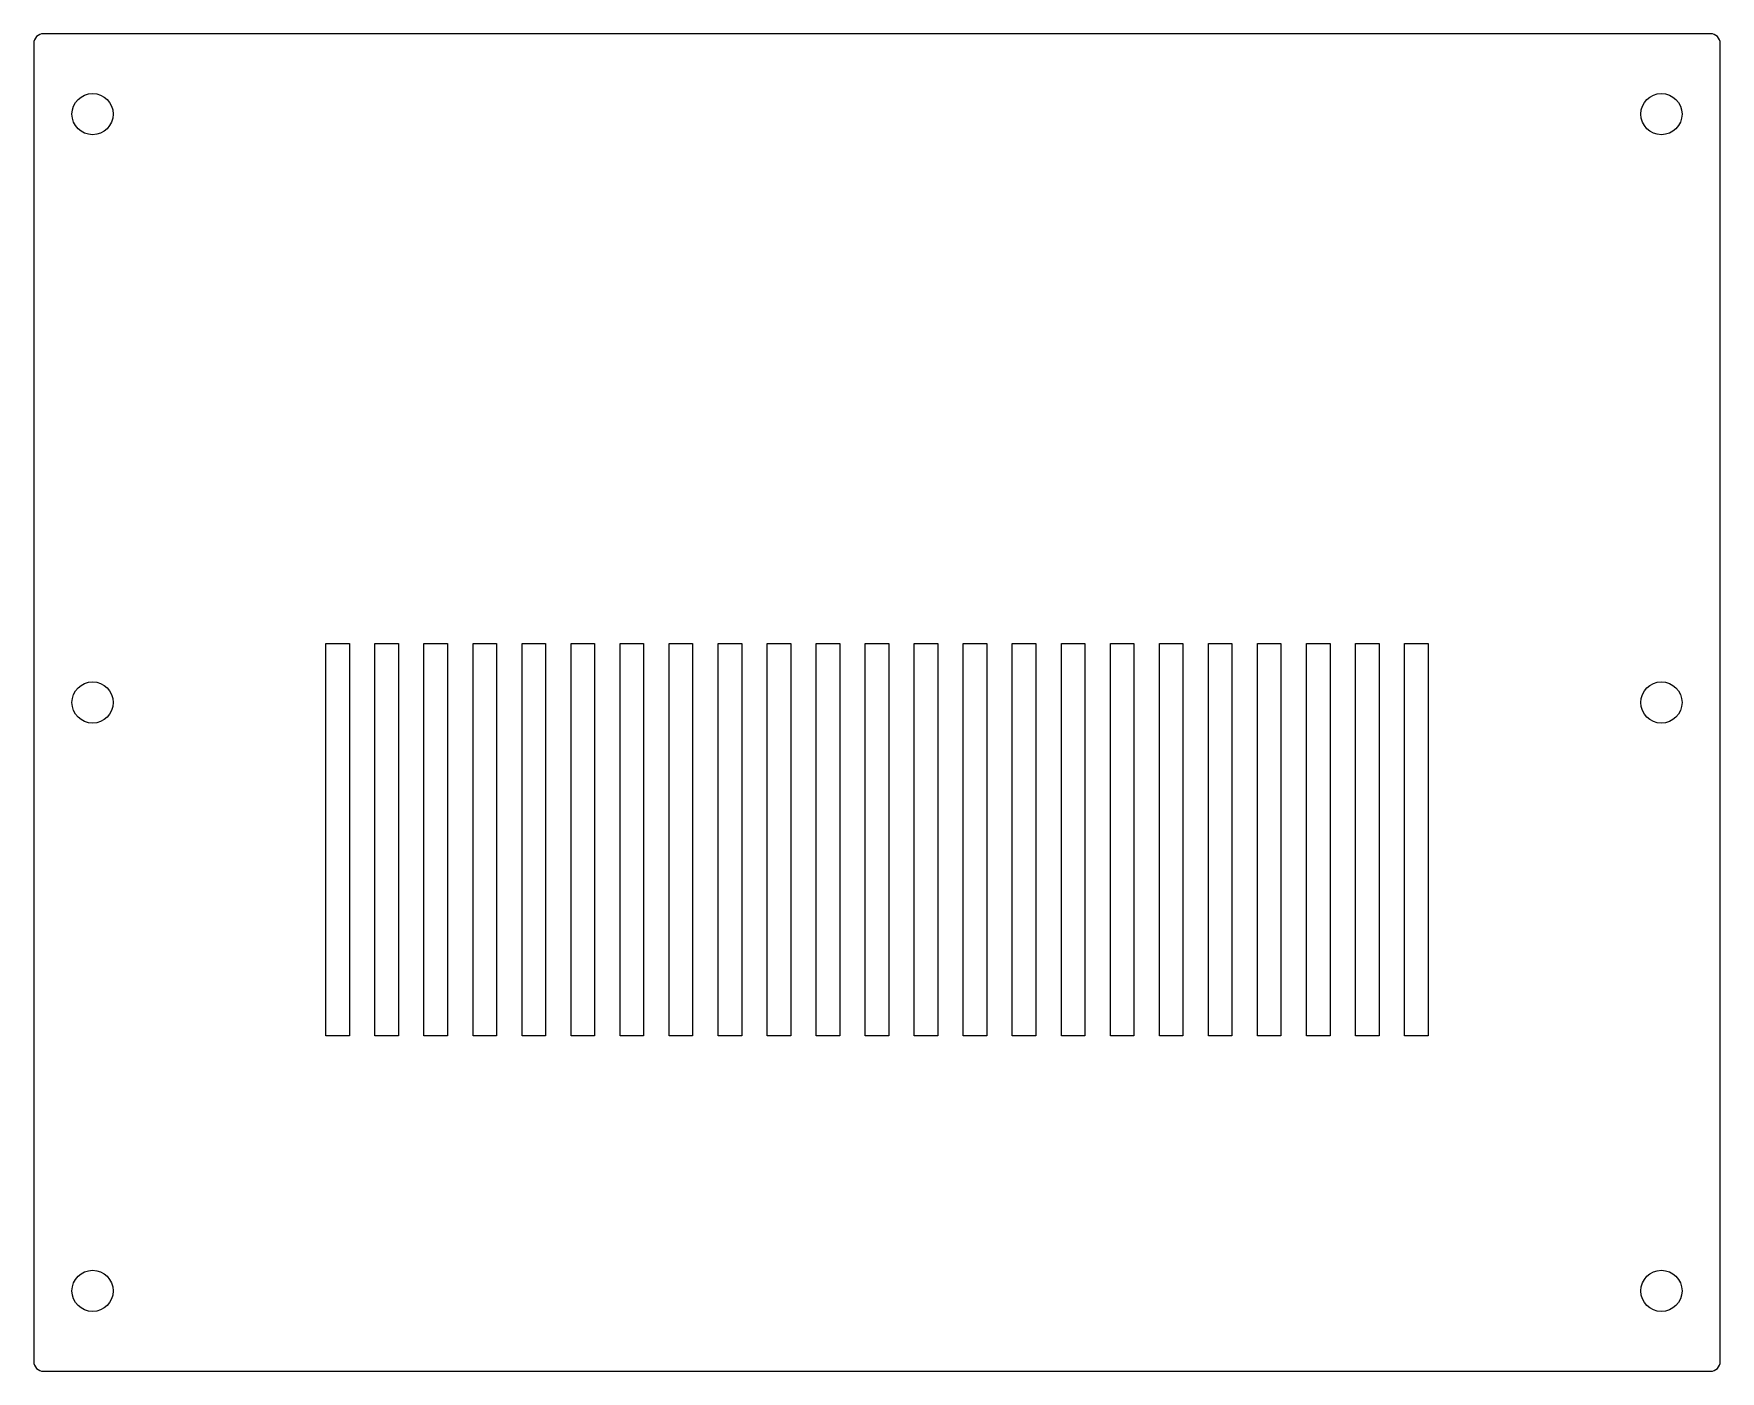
# Model space of a CAD drawing. Header units: millimetres. Extents: x -86 to 86, y -68 to 68.
import ezdxf

# ---------------------------------------------------------------- set-up
doc = ezdxf.new("R2010")
doc.units = ezdxf.units.MM
doc.layers.add('CUT', color=7, linetype='CONTINUOUS')

msp = doc.modelspace()

# ---------------------------------------------------------------- linework, layer by layer
at = {"layer": 'CUT'}
for p, q in [((-86, 67.2), (-86, -67.2)), ((85, 68.2), (-85, 68.2)), ((86, -67.2), (86, 67.2)), ((-56.2, -34), (-56.2, 6)), ((-56.2, 6), (-53.8, 6)), ((-53.8, 6), (-53.8, -34)), ((-51.2, -34), (-51.2, 6)), ((-51.2, 6), (-48.8, 6)), ((-48.8, 6), (-48.8, -34)), ((-46.2, -34), (-46.2, 6)), ((-46.2, 6), (-43.8, 6)), ((-43.8, 6), (-43.8, -34)), ((-41.2, -34), (-41.2, 6)), ((-41.2, 6), (-38.8, 6)), ((-38.8, 6), (-38.8, -34)), ((-36.2, -34), (-36.2, 6)), ((-36.2, 6), (-33.8, 6)), ((-33.8, 6), (-33.8, -34)), ((-31.2, -34), (-31.2, 6)), ((-31.2, 6), (-28.8, 6)), ((-28.8, 6), (-28.8, -34)), ((-26.2, -34), (-26.2, 6)), ((-26.2, 6), (-23.8, 6)), ((-23.8, 6), (-23.8, -34)), ((-21.2, -34), (-21.2, 6)), ((-21.2, 6), (-18.8, 6)), ((-18.8, 6), (-18.8, -34)), ((-16.2, -34), (-16.2, 6)), ((-16.2, 6), (-13.8, 6)), ((-13.8, 6), (-13.8, -34)), ((-11.2, -34), (-11.2, 6)), ((-11.2, 6), (-8.8, 6)), ((-8.8, 6), (-8.8, -34)), ((-6.2, -34), (-6.2, 6)), ((-6.2, 6), (-3.8, 6)), ((-3.8, 6), (-3.8, -34)), ((-1.2, -34), (-1.2, 6)), ((-1.2, 6), (1.2, 6)), ((1.2, 6), (1.2, -34)), ((3.8, -34), (3.8, 6)), ((3.8, 6), (6.2, 6)), ((6.2, 6), (6.2, -34)), ((8.8, -34), (8.8, 6)), ((8.8, 6), (11.2, 6)), ((11.2, 6), (11.2, -34)), ((13.8, -34), (13.8, 6)), ((13.8, 6), (16.2, 6)), ((16.2, 6), (16.2, -34)), ((18.8, -34), (18.8, 6)), ((18.8, 6), (21.2, 6)), ((21.2, 6), (21.2, -34)), ((23.8, -34), (23.8, 6)), ((23.8, 6), (26.2, 6)), ((26.2, 6), (26.2, -34)), ((28.8, -34), (28.8, 6)), ((28.8, 6), (31.2, 6)), ((31.2, 6), (31.2, -34)), ((33.8, -34), (33.8, 6)), ((33.8, 6), (36.2, 6)), ((36.2, 6), (36.2, -34)), ((38.8, -34), (38.8, 6)), ((38.8, 6), (41.2, 6)), ((41.2, 6), (41.2, -34)), ((43.8, -34), (43.8, 6)), ((43.8, 6), (46.2, 6)), ((46.2, 6), (46.2, -34)), ((48.8, -34), (48.8, 6)), ((48.8, 6), (51.2, 6)), ((51.2, 6), (51.2, -34)), ((53.8, -34), (53.8, 6)), ((53.8, 6), (56.2, 6)), ((56.2, 6), (56.2, -34)), ((-53.8, -34), (-56.2, -34)), ((-48.8, -34), (-51.2, -34)), ((-43.8, -34), (-46.2, -34)), ((-38.8, -34), (-41.2, -34)), ((-33.8, -34), (-36.2, -34)), ((-28.8, -34), (-31.2, -34)), ((-23.8, -34), (-26.2, -34)), ((-18.8, -34), (-21.2, -34)), ((-13.8, -34), (-16.2, -34)), ((-8.8, -34), (-11.2, -34)), ((-3.8, -34), (-6.2, -34)), ((1.2, -34), (-1.2, -34)), ((6.2, -34), (3.8, -34)), ((11.2, -34), (8.8, -34)), ((16.2, -34), (13.8, -34)), ((21.2, -34), (18.8, -34)), ((26.2, -34), (23.8, -34)), ((31.2, -34), (28.8, -34)), ((36.2, -34), (33.8, -34)), ((41.2, -34), (38.8, -34)), ((46.2, -34), (43.8, -34)), ((51.2, -34), (48.8, -34)), ((56.2, -34), (53.8, -34)), ((-85, -68.2), (85, -68.2))]:
    msp.add_line(p, q, dxfattribs=at)
for centre in [(-80, 60), (80, 60), (-80, 0), (80, 0), (-80, -60), (80, -60)]:
    msp.add_circle(centre, 2.1, dxfattribs=at)
for centre, start, end in [((-85, 67.2), 90, 180), ((85, 67.2), 0, 90), ((-85, -67.2), 180, -90), ((85, -67.2), -90, 0)]:
    msp.add_arc(centre, 1, start, end, dxfattribs=at)

doc.saveas('drawing.dxf')
